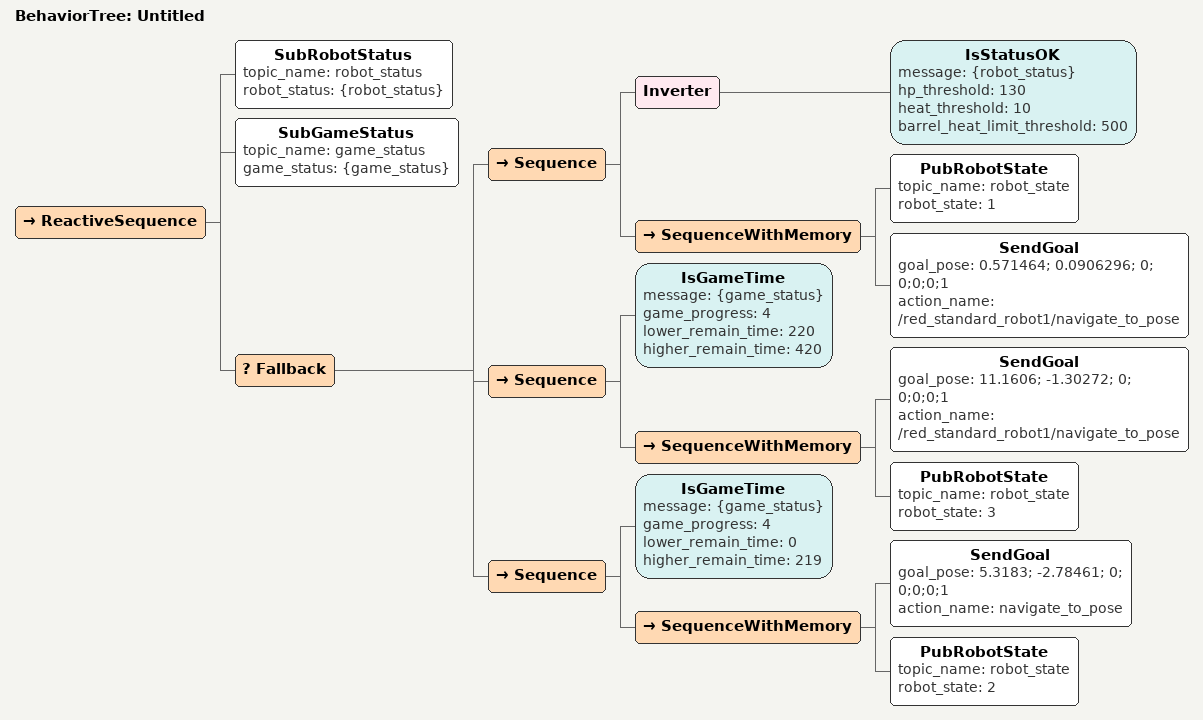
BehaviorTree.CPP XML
<?xml version="1.0" encoding="UTF-8"?>
<root BTCPP_format="4">
  <BehaviorTree ID="Untitled">
    <ReactiveSequence>
      <SubRobotStatus topic_name="robot_status"
                      robot_status="{robot_status}"/>
      <SubGameStatus topic_name="game_status"
                     game_status="{game_status}"/>
      <Fallback>
        <Sequence>
          <Inverter>
            <IsStatusOK message="{robot_status}"
                        hp_threshold="130"
                        heat_threshold="10"
                        barrel_heat_limit_threshold="500"/>
          </Inverter>
          <SequenceWithMemory>
            <PubRobotState topic_name="robot_state"
                           robot_state="1"/>
            <SendGoal goal_pose="0.571464; 0.0906296; 0; 0;0;0;1"
                      action_name="/red_standard_robot1/navigate_to_pose"/>
          </SequenceWithMemory>
        </Sequence>
        <Sequence>
          <IsGameTime message="{game_status}"
                      game_progress="4"
                      lower_remain_time="220"
                      higher_remain_time="420"/>
          <SequenceWithMemory>
            <SendGoal goal_pose="11.1606; -1.30272; 0; 0;0;0;1"
                      action_name="/red_standard_robot1/navigate_to_pose"/>
            <PubRobotState topic_name="robot_state"
                           robot_state="3"/>
          </SequenceWithMemory>
        </Sequence>
        <Sequence>
          <IsGameTime message="{game_status}"
                      game_progress="4"
                      lower_remain_time="0"
                      higher_remain_time="219"/>
          <SequenceWithMemory>
            <SendGoal goal_pose="5.3183; -2.78461; 0; 0;0;0;1"
                      action_name="navigate_to_pose"/>
            <PubRobotState topic_name="robot_state"
                           robot_state="2"/>
          </SequenceWithMemory>
        </Sequence>
      </Fallback>
    </ReactiveSequence>
  </BehaviorTree>

</root>
